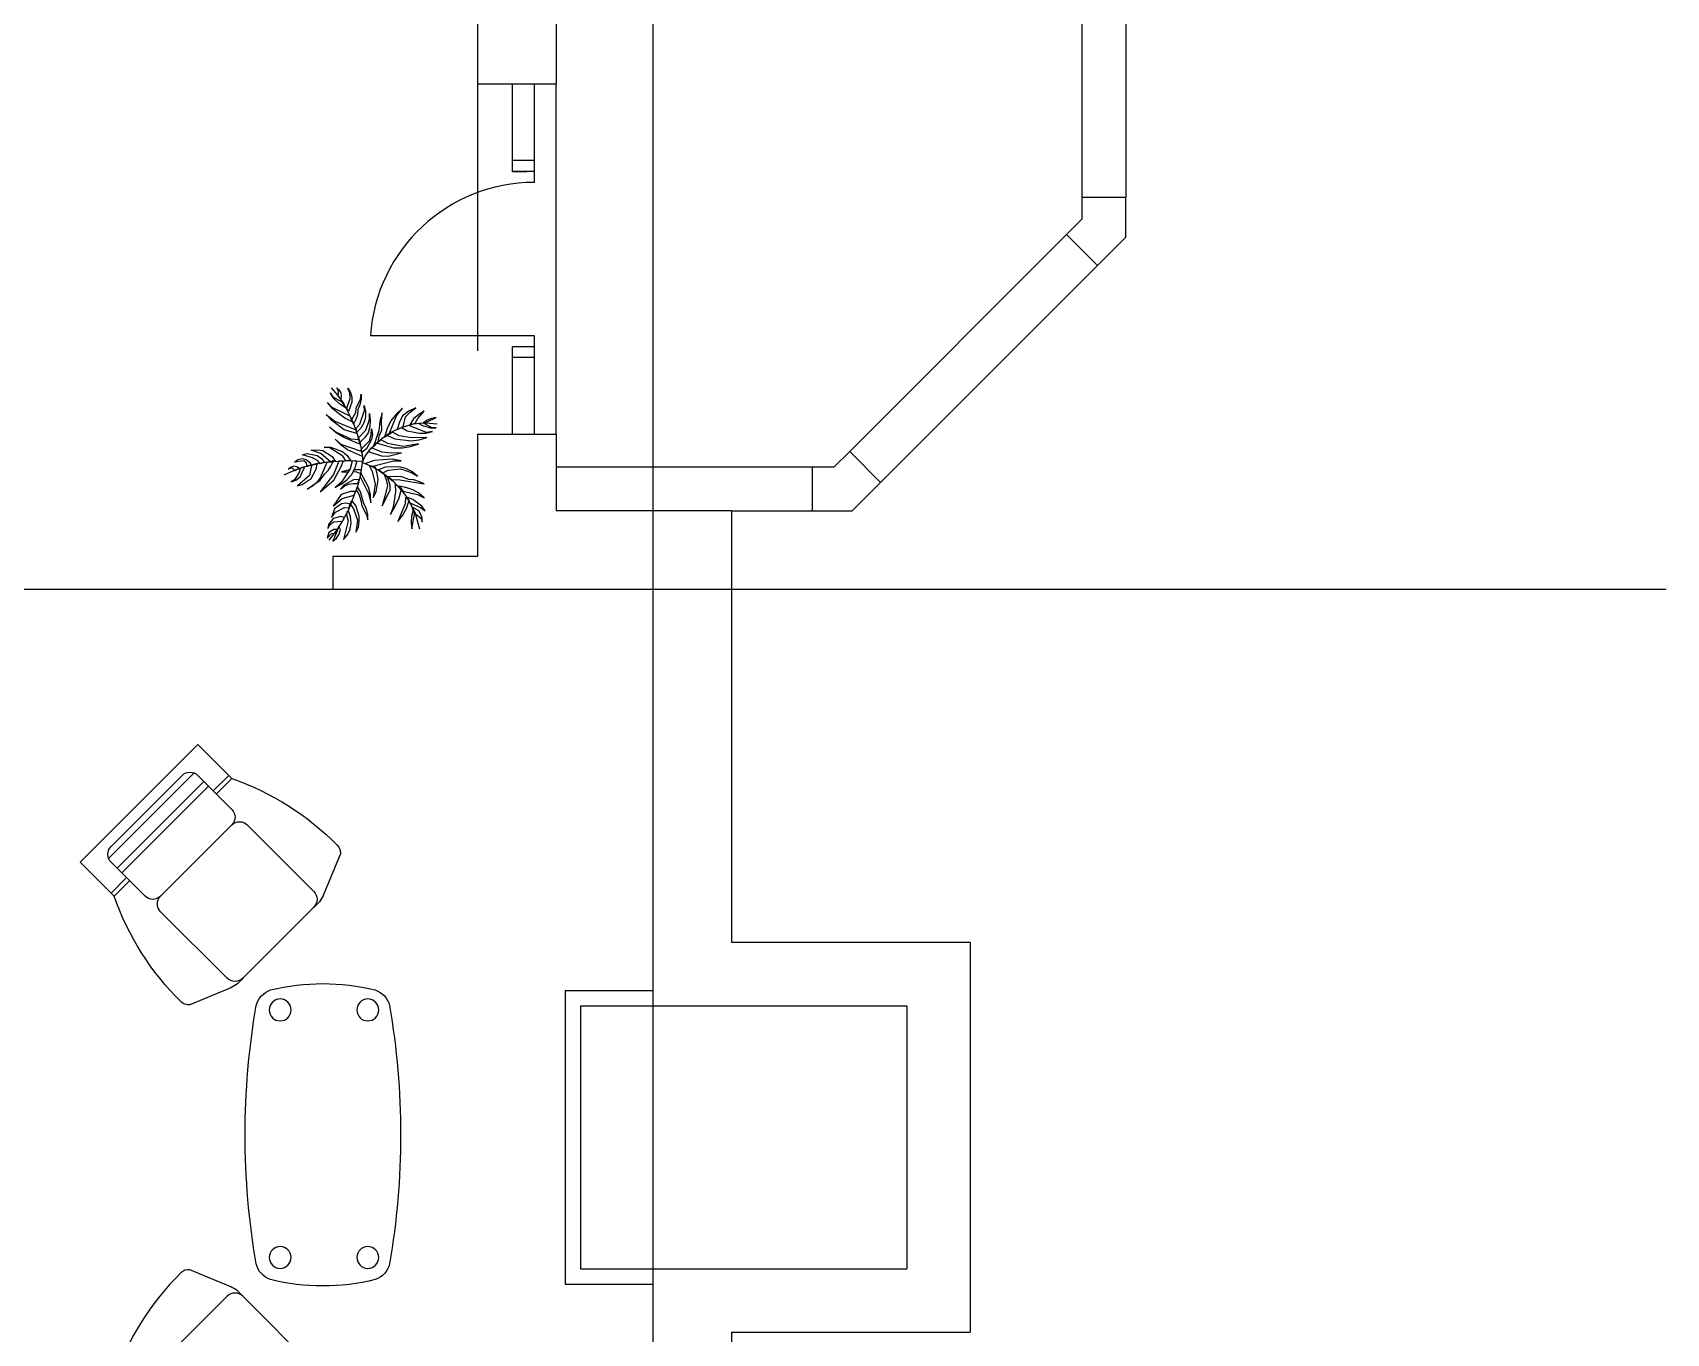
# Model space of a CAD drawing. Header units: millimetres. Extents: x -112665 to -16847, y 30630 to 100849.
# Drawn here: x -24305 to -16847, y 83153 to 89090 of the extents above; entities that cross this region are included whole.
import ezdxf

# ---------------------------------------------------------------- set-up
doc = ezdxf.new("R2010")
doc.units = ezdxf.units.MM
doc.linetypes.add('CENTER2', pattern=[1.125, 0.75, -0.125, 0.125, -0.125])
for name, color, linetype in [('axis', 40, 'CENTER2'), ('furniture _san', 36, 'Continuous'), ('glass', 4, 'Continuous'), ('Stair', 250, 'Continuous'), ('wall', 5, 'Continuous')]:
    doc.layers.add(name, color=color, linetype=linetype)

# ---------------------------------------------------------------- blocks, each defined once
blk = doc.blocks.new('mimmy101x90')
at = {"color": 0}
for p, q in [((75, 776), (75, 556)), ((835, 776), (75, 776)), ((835, 776), (835, 556)), ((175, 676), (175, 456)), ((730.8, 696), (179.2, 696)), ((685, 726), (225, 726)), ((735, 676), (735, 456)), ((735, 636), (175, 636)), ((735, 606), (175, 606)), ((175, 576), (75, 576)), ((175, 556), (75, 556)), ((835, 576), (735, 576)), ((835, 556), (735, 556)), ((225, 406), (685, 406)), ((175, 356), (175, -74)), ((735, 356), (735, -74)), ((156.7, -116.5), (-31.2, -39)), ((753.3, -116.5), (941.2, -39)), ((225, -124), (685, -124))]:
    blk.add_line(p, q, dxfattribs=at)
for centre, radius, start, end in [((225, 676), 50, 90, 180), ((685, 676), 50, 0, 90), ((1214.4, 7.8), 1264.4, 154.30565, 180.35183), ((-304.4, 7.8), 1264.4, 359.64817, 25.69435), ((225, 456), 50, 180, 270), ((685, 456), 50, 270, 0), ((225, 356), 50, 90, 180), ((685, 356), 50, 0, 90), ((0, 0), 50, 180, 231.34019), ((910, 0), 50, 308.65981, 0), ((225, -74), 50, 180, 270), ((685, -74), 50, 270, 0), ((205.3, 10.9), 136.3, 249.09828, 278.29831), ((704.7, 10.9), 136.3, 261.70169, 290.90172)]:
    blk.add_arc(centre, radius, start, end, dxfattribs=at)
blk = doc.blocks.new('t-sister140x75')
at = {"color": 0}
for centre in [(0, 0), (1130, 0), (0, -400), (1130, -400)]:
    blk.add_circle(centre, 50, dxfattribs=at)
for centre, radius, start, end in [((560, -3314.6), 3464.6, 80.19778, 99.80222), ((-6.2, 2.2), 100, 103.64682, 161.49955), ((1126.2, 2.2), 100, 18.50045, 76.35318), ((871.8, -205), 1001.8, 166.19935, 193.80065), ((248.2, -205), 1001.8, 346.19935, 13.80065), ((-6.2, -412.2), 100, 198.50045, 256.35318), ((1126.2, -412.2), 100, 283.64682, 341.49955), ((560, 2904.6), 3464.6, 260.19778, 279.80222)]:
    blk.add_arc(centre, radius, start, end, dxfattribs=at)
blk = doc.blocks.new('plant1')
at = {"color": 0}
for points in [[(-752, 1570), (-684, 1482), (-479, 1366), (-401, 1230), (-537, 1318), (-655, 1434)], [(-596, 1686), (-547, 1637), (-508, 1570), (-498, 1492), (-508, 1424), (-567, 1502), (-557, 1570), (-567, 1628)], [(-342, 1676), (-283, 1579), (-254, 1473), (-254, 1356), (-332, 1143), (-371, 1221), (-293, 1444), (-303, 1560)], [(-39, 1540), (-39, 1424), (-68, 1298), (-117, 1192), (-127, 1066), (-166, 959), (-215, 853), (-254, 959), (-166, 1124), (-156, 1221), (-59, 1424)], [(-811, 1347), (-713, 1240), (-303, 1046), (-244, 911), (-410, 988), (-557, 1095), (-694, 1211)], [(29, 1279), (59, 1143), (59, 1008), (20, 882), (-49, 765), (-137, 669), (-156, 765), (-68, 853), (39, 1163)], [(901, 1218), (755, 1083), (637, 928), (550, 753), (491, 560), (598, 637), (764, 1044)], [(1204, 1228), (1048, 1151), (901, 1044), (833, 899), (784, 734), (921, 792), (970, 1025), (1077, 1131)], [(1400, 1151), (1273, 1073), (1155, 976), (1067, 840), (1194, 879), (1253, 986)], [(-840, 1075), (-645, 920), (-166, 727), (-137, 639), (-430, 727), (-713, 940)], [(-762, 794), (-615, 669), (-274, 523), (-88, 504), (-68, 397), (-440, 552), (-615, 659)], [(147, 1095), (166, 949), (156, 804), (117, 659), (39, 543), (-68, 436), (-107, 533), (68, 717), (147, 959)], [(195, 746), (215, 620), (195, 504), (78, 291), (-20, 213), (-39, 281), (147, 475), (186, 610)], [(442, 1112), (383, 918), (364, 705), (237, 327), (344, 453), (374, 589), (432, 715), (423, 918)], [(1585, 685), (1448, 666), (1048, 821), (882, 782), (1009, 705), (1292, 647), (1439, 647)], [(1673, 773), (1566, 782), (1380, 879), (1273, 870), (1360, 821), (1566, 763)], [(1673, 1005), (1566, 986), (1468, 947), (1380, 889), (1468, 908)], [(-635, 513), (-508, 397), (-39, 242), (-10, 116), (-352, 271), (-498, 378)], [(1273, 404), (921, 346), (569, 414), (413, 501), (325, 424), (696, 317), (901, 317), (1087, 346)], [(1458, 550), (1111, 541), (823, 589), (677, 676), (559, 598), (725, 521), (1097, 472), (1282, 501)], [(-1563, -10), (-1485, 48), (-1387, 68), (-1299, 48), (-1221, -10), (-1172, -87), (-1221, -87), (-1270, -116), (-1290, -39), (-1348, 19)], [(-1378, 155), (-1270, 184), (-1045, 136), (-948, 68), (-879, -19), (-977, -48), (-1036, 29), (-1148, 87)], [(-1182, 262), (-1045, 271), (-918, 252), (-703, 116), (-635, 10), (-684, 19), (-733, -10), (-965, 184)], [(-977, -688), (-664, -426), (-488, -97), (-449, 10), (-547, 10), (-674, -291)], [(-889, 329), (-742, 329), (-469, 233), (-361, 136), (-274, 19), (-391, 19), (-459, 126), (-772, 320)], [(-635, -591), (-498, -513), (-371, -417), (-264, -300), (-186, -155), (-137, -10), (-186, 19), (-244, 10), (-293, -165), (-498, -475)], [(872, 17), (667, 56), (256, 27), (61, -41), (198, -109), (696, 17)], [(882, 201), (647, 190), (440, 214), (188, 317), (120, 230), (423, 133), (579, 124)], [(-1710, -174), (-1651, -126), (-1573, -97), (-1495, -116), (-1436, -165), (-1495, -174), (-1544, -213), (-1612, -145)], [(-1641, -465), (-1534, -426), (-1436, -349), (-1338, -136), (-1387, -136), (-1436, -165), (-1456, -252), (-1563, -417)], [(-1495, -552), (-1387, -523), (-1182, -388), (-1065, -174), (-1045, -58), (-1172, -87), (-1221, -320)], [(-1270, -630), (-977, -426), (-870, -281), (-791, -203), (-733, -107), (-684, -10), (-821, -19), (-977, -368), (-1055, -475), (-1153, -562)], [(-308, -191), (-488, -230), (-339, -233)], [(-202, -188), (-223, -227), (-144, -235), (-56, -274), (-37, -235), (-37, -187)], [(178, -942), (169, -758), (129, -584), (-46, -254), (-66, -303), (-66, -351), (129, -729)], [(237, -816), (305, -690), (344, -419), (325, -274), (286, -138), (217, -109), (139, -90), (208, -225), (276, -516)], [(1243, -332), (1116, -225), (979, -157), (823, -119), (510, -128), (364, -187), (452, -254), (579, -196), (862, -167), (1126, -254)], [(442, -1010), (618, -652), (618, -545), (559, -351), (481, -283), (530, -419), (559, -555), (501, -787)], [(1400, -506), (1292, -458), (1165, -419), (1048, -409), (891, -351), (735, -342), (579, -351), (657, -409), (843, -419)], [(-681, -1020), (-473, -839), (-203, -768), (-173, -681), (-281, -681), (-496, -748)], [(-515, -632), (-427, -564), (-330, -516), (-222, -497), (-115, -497), (-85, -409), (-212, -419), (-437, -535)], [(110, -1330), (110, -1204), (81, -1078), (22, -962), (-56, -690), (-125, -574), (-144, -603), (-144, -652), (-85, -758), (-46, -884), (-27, -1010), (81, -1213)], [(628, -1204), (735, -1020), (823, -826), (882, -622), (735, -516), (745, -690), (686, -1039)], [(1400, -826), (1273, -719), (1136, -642), (979, -593), (823, -564), (911, -671), (1243, -748)], [(-721, -1272), (-623, -1154), (-418, -1049), (-310, -1058), (-310, -1010), (-281, -971), (-388, -952), (-486, -962), (-652, -1078)], [(-164, -1611), (-105, -1494), (-85, -1369), (-85, -1243), (-164, -1000), (-252, -894), (-281, -923), (-291, -962), (-212, -1078), (-125, -1339)], [(794, -1369), (911, -1223), (999, -1058), (1058, -874), (970, -816), (960, -962)], [(1419, -1126), (1341, -1020), (1136, -865), (1018, -816), (1067, -942), (1312, -1049)], [(1116, -1533), (1185, -1155), (1145, -1107), (1106, -1243), (1097, -1388)], [(1351, -1378), (1351, -1291), (1321, -1204), (1273, -1126), (1116, -1029), (1155, -1155), (1331, -1301)], [(-799, -1524), (-750, -1436), (-672, -1378), (-476, -1359), (-437, -1320), (-427, -1272), (-506, -1252), (-681, -1301), (-789, -1436)], [(-691, -1814), (-603, -1746), (-545, -1659), (-515, -1553), (-554, -1475), (-564, -1524)], [(-447, -1775), (-349, -1669), (-291, -1543), (-271, -1398), (-281, -1262), (-330, -1126), (-369, -1155), (-379, -1204), (-339, -1349)], [(-818, -1746), (-721, -1640), (-652, -1630), (-613, -1601), (-594, -1553), (-662, -1553), (-779, -1620)]]:
    blk.add_lwpolyline(points, close=True, dxfattribs=at)
for points in [[(-723, 1686), (-576, 1511), (-440, 1318), (-225, 891), (-68, 446), (-29, 213), (0, 0)], [(-17, -31), (51, 124), (159, 269), (286, 404), (432, 530), (598, 647), (784, 744), (970, 811), (1155, 860), (1351, 889), (1527, 879), (1693, 860)], [(-10, 0), (-274, 19), (-801, -10), (-1065, -48), (-1329, -116), (-1573, -203), (-1807, -310)], [(-17, -22), (-56, -293), (-125, -564), (-330, -1097), (-467, -1349), (-613, -1582), (-779, -1795)], [(-17, -22), (159, -90), (344, -187), (686, -448), (833, -603), (979, -778), (1087, -971), (1185, -1155), (1292, -1533)]]:
    blk.add_lwpolyline(points, dxfattribs=at)

msp = doc.modelspace()

# ---------------------------------------------------------------- linework, layer by layer
at = {"layer": 'axis'}
for p, q in [((-22274.8, 98155.2), (-22274.8, 87637.7)), ((-21474.8, 98155.2), (-21474.8, 86547.7)), ((-16847, 86547.7), (-45289.7, 86547.7))]:
    msp.add_line(p, q, dxfattribs=at)
at = {"layer": 'furniture _san'}
for p, q in [((-21874.8, 84717.7), (-21474.8, 84717.7)), ((-21874.8, 84717.7), (-21874.8, 83377.7)), ((-21804.8, 84647.7), (-21474.8, 84647.7)), ((-21804.8, 84647.7), (-21804.8, 83447.7)), ((-21804.8, 83447.7), (-21474.8, 83447.7)), ((-21874.8, 83377.7), (-21474.8, 83377.7))]:
    msp.add_line(p, q, dxfattribs=at)
at = {"layer": 'glass'}
for p, q in [((-22114.8, 88456.9), (-22114.8, 88856.9)), ((-22014.8, 88406.9), (-22014.8, 88856.9)), ((-21914.8, 87256.9), (-21914.8, 88856.9)), ((-22114.8, 88456.9), (-22049.1, 88456.9)), ((-22114.8, 87256.9), (-22114.8, 87656.9)), ((-22014.8, 87256.9), (-22014.8, 87706.9))]:
    msp.add_line(p, q, dxfattribs=at)
at = {"layer": 'Stair'}
for p, q in [((-19514.8, 90412.7), (-19514.8, 88339.1)), ((-19314.8, 90412.7), (-19314.8, 88339.1)), ((-19585.5, 88168.4), (-20575.4, 87178.5)), ((-19444.1, 88027), (-20434, 87037)), ((-21914.8, 87107.7), (-20746.1, 87107.7)), ((-21114.8, 86907.7), (-20746.1, 86907.7))]:
    msp.add_line(p, q, dxfattribs=at)
at = {"layer": 'wall'}
for p, q in [((-22274.8, 89656.9), (-22274.8, 88856.9)), ((-21914.8, 89656.9), (-21914.8, 88856.9)), ((-22274.8, 88856.9), (-21914.8, 88856.9)), ((-22014.8, 88506.9), (-22114.8, 88506.9)), ((-22014.8, 88456.9), (-22114.8, 88456.9)), ((-19514.8, 88339.1), (-19314.8, 88339.1)), ((-19514.8, 88339.1), (-19514.8, 88239.1)), ((-19314.8, 88156.3), (-19314.8, 88339.1)), ((-19514.8, 88239.1), (-19585.5, 88168.4)), ((-19585.5, 88168.4), (-19444.1, 88027)), ((-19444.1, 88027), (-19314.8, 88156.3)), ((-22014.8, 87706.9), (-22763.1, 87706.9)), ((-22014.8, 87656.9), (-22114.8, 87656.9)), ((-22014.8, 87606.9), (-22114.8, 87606.9)), ((-22274.8, 87256.9), (-21914.8, 87256.9)), ((-22274.8, 87256.9), (-22274.8, 86699.7)), ((-21914.8, 87256.9), (-21914.8, 86907.7)), ((-20646.1, 87107.7), (-20575.4, 87178.5)), ((-20575.4, 87178.5), (-20434, 87037)), ((-20746.1, 87107.7), (-20746.1, 86907.7)), ((-20746.1, 87107.7), (-20646.1, 87107.7)), ((-20563.3, 86907.7), (-20434, 87037)), ((-21114.8, 86907.7), (-21914.8, 86907.7)), ((-21114.8, 86907.7), (-21114.8, 84937.7)), ((-20746.1, 86907.7), (-20563.3, 86907.7)), ((-22274.8, 86699.7), (-22934.8, 86699.7)), ((-22934.8, 86699.7), (-22934.8, 86547.7)), ((-21474.8, 86547.7), (-22934.8, 86547.7)), ((-21474.8, 86547.7), (-21474.8, 81547.7)), ((-21114.8, 84937.7), (-20024.8, 84937.7)), ((-20024.8, 84937.7), (-20024.8, 83157.7)), ((-21474.8, 84647.7), (-20314.8, 84647.7)), ((-20314.8, 84647.7), (-20314.8, 83447.7)), ((-21474.8, 83447.7), (-20314.8, 83447.7)), ((-21114.8, 83157.7), (-21114.8, 81187.7)), ((-21114.8, 83157.7), (-20024.8, 83157.7))]:
    msp.add_line(p, q, dxfattribs=at)
msp.add_arc((-22014.8, 87656.9), 750, 90, 176.17745, dxfattribs=at)

# ---------------------------------------------------------------- block references
at = {"color": 82, "xscale": 0.1999999999534339, "yscale": 0.1999999999534339}
msp.add_blockref('plant1', (-22797.5, 87132.2), dxfattribs=at)
at = {"layer": 'furniture _san', "xscale": -1}
for name, p, rotation in [('mimmy101x90', (-22949.9, 85345.6), 44.99999999941047), ('t-sister140x75', (-22775.4, 83499.1), 270)]:
    msp.add_blockref(name, p, dxfattribs=dict(at, rotation=rotation))
at = {"layer": 'furniture _san', "rotation": 135.0000000005896}
msp.add_blockref('mimmy101x90', (-22949.9, 82749.9), dxfattribs=at)

doc.saveas('drawing.dxf')
